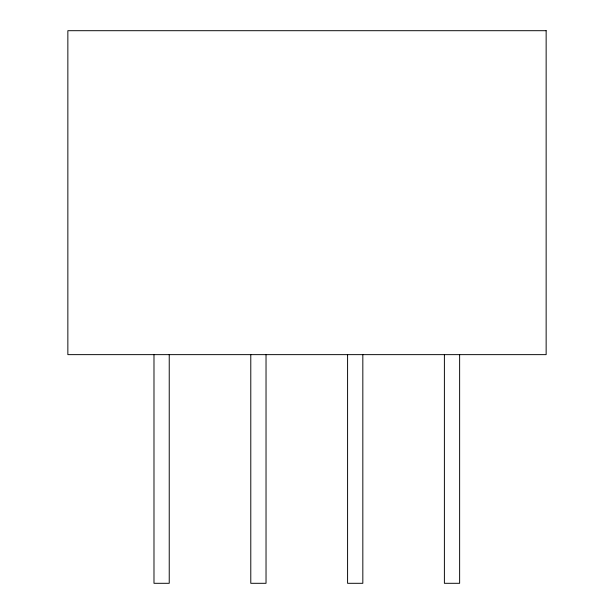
<?xml version="1.0" encoding="UTF-8"?>
<svg xmlns="http://www.w3.org/2000/svg" width="614" height="614" viewBox="0 0 614 614"><rect width="100%" height="100%" fill="white"/><g stroke="black" fill="none" stroke-linecap="round" stroke-linejoin="round"><path stroke-width="0.92" d="M459.633 354.639L459.633 583.3L444.39 583.3L444.39 354.639M362.828 354.639L362.828 583.3L347.585 583.3L347.585 354.639M266.031 354.639L266.031 583.3L250.788 583.3L250.788 354.639M169.234 354.639L169.234 583.3L153.984 583.3L153.984 354.639M546.145 30.7L67.855 30.7L67.855 354.639L546.145 354.639L546.145 30.7"/></g></svg>
